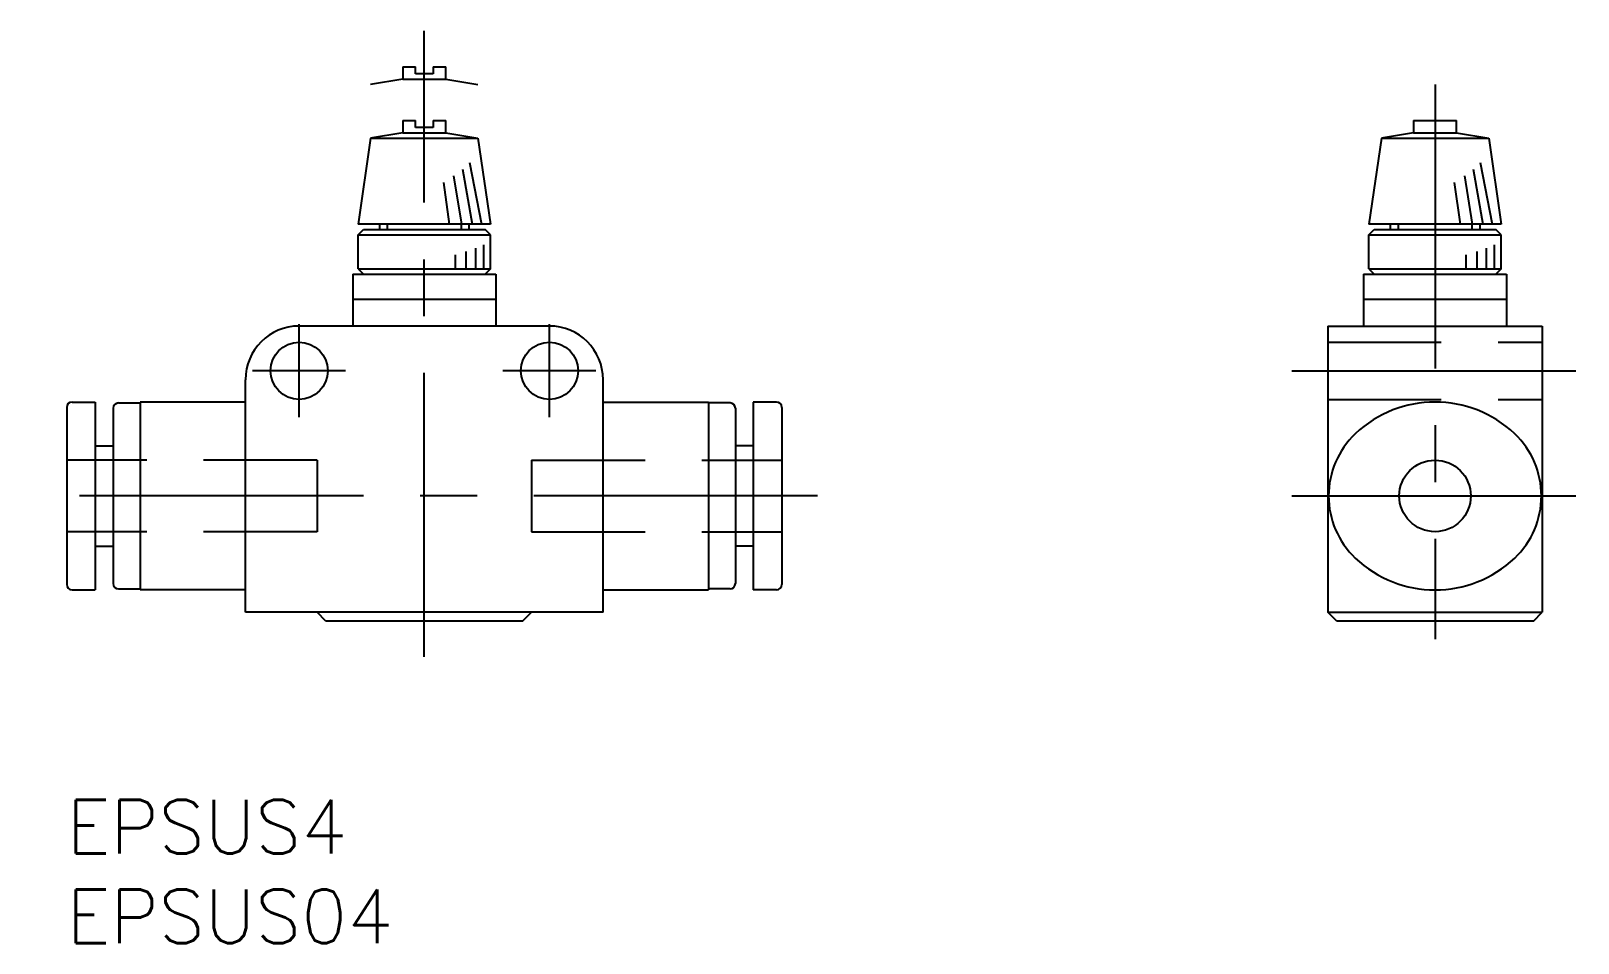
# Model space of a CAD drawing. Extents: x -2 to 84.5, y -8 to 43.
import ezdxf
from ezdxf.enums import TextEntityAlignment as Align

# ---------------------------------------------------------------- set-up
doc = ezdxf.new("R2010")
doc.units = 0
doc.header["$LTSCALE"] = 0.5
for name, pattern in [('CENTER', [50.8, 31.75, -6.35, 6.35, -6.35]), ('DASHED', [19.05, 12.7, -6.35]), ('PHANTOM', [63.5, 31.75, -6.35, 6.35, -6.35, 6.35, -6.35])]:
    doc.linetypes.add(name, pattern=pattern)
doc.layers.get('0').update_dxf_attribs({"linetype": 'CONTINUOUS'})
doc.layers.add('CENTER', color=1, linetype='CENTER')
doc.styles.get("Standard").update_dxf_attribs({"font": 'txt.shx', "height": 2, "bigfont": 'bigfont.shx'})

msp = doc.modelspace()

# ---------------------------------------------------------------- linework, layer by layer
at = {"color": 3, "linetype": 'PHANTOM'}
for p, q in [((18.8, 41), (19.5, 41)), ((18.8, 41), (18.8, 40.3)), ((19.5, 40.6), (19.5, 41)), ((20.5, 41), (21.2, 41)), ((20.5, 41), (20.5, 40.6)), ((21.2, 40.3), (21.2, 41)), ((18.8, 40.3), (17, 40)), ((18.8, 40.3), (21.2, 40.3)), ((20.5, 40.6), (19.5, 40.6)), ((21.2, 40.3), (23, 40)), ((22.526, 35.647), (23.2, 32.2)), ((79.056, 35.647), (79.731, 32.2)), ((21.643, 34.899), (22.075, 32.2)), ((22.128, 35.274), (22.675, 32.2)), ((78.173, 34.899), (78.606, 32.2)), ((78.659, 35.274), (79.206, 32.2)), ((21.068, 34.523), (21.4, 32.2)), ((77.599, 34.523), (77.931, 32.2)), ((21.75, 29.7), (21.75, 30.488)), ((22.35, 29.7), (22.35, 30.675)), ((22.875, 29.7), (22.875, 30.863)), ((23.325, 29.7), (23.325, 31.05)), ((78.281, 29.7), (78.281, 30.488)), ((78.881, 29.7), (78.881, 30.675)), ((79.406, 29.7), (79.406, 30.863)), ((79.856, 29.7), (79.856, 31.05))]:
    msp.add_line(p, q, dxfattribs=at)
at = {"color": 7, "linetype": 'CONTINUOUS'}
for p, q in [((18.8, 37.3), (17, 37)), ((18.8, 38), (19.5, 38)), ((18.8, 38), (18.8, 37.3)), ((18.8, 37.3), (21.2, 37.3)), ((19.5, 37.6), (19.5, 38)), ((20.5, 37.6), (19.5, 37.6)), ((20.5, 38), (21.2, 38)), ((20.5, 38), (20.5, 37.6)), ((21.2, 37.3), (21.2, 38)), ((21.2, 37.3), (23, 37)), ((75.331, 37.3), (73.531, 37)), ((75.331, 38), (77.731, 38)), ((75.331, 38), (75.331, 37.3)), ((75.331, 37.3), (77.731, 37.3)), ((77.731, 37.3), (77.731, 38)), ((77.731, 37.3), (79.531, 37)), ((17, 37), (16.3, 32.2)), ((17, 37), (23, 37)), ((23, 37), (23.7, 32.2)), ((73.531, 37), (72.831, 32.2)), ((73.531, 37), (79.531, 37)), ((79.531, 37), (80.231, 32.2)), ((23.7, 32.2), (16.3, 32.2)), ((17.5, 32.2), (17.5, 31.9)), ((22.5, 32.2), (22.5, 31.9)), ((80.231, 32.2), (72.831, 32.2)), ((74.031, 32.2), (74.031, 31.9)), ((79.031, 32.2), (79.031, 31.9)), ((16.3, 31.6), (16.6, 31.9)), ((16.3, 29.7), (16.3, 31.6)), ((16.3, 31.6), (23.7, 31.6)), ((16.6, 31.9), (23.4, 31.9)), ((23.7, 31.6), (23.4, 31.9)), ((23.7, 29.7), (23.7, 31.6)), ((72.831, 31.6), (73.131, 31.9)), ((72.831, 29.7), (72.831, 31.6)), ((72.831, 31.6), (80.231, 31.6)), ((73.131, 31.9), (79.931, 31.9)), ((80.231, 31.6), (79.931, 31.9)), ((80.231, 29.7), (80.231, 31.6)), ((16.3, 29.7), (23.7, 29.7)), ((16.3, 29.7), (16.6, 29.4)), ((23.7, 29.7), (23.4, 29.4)), ((72.831, 29.7), (80.231, 29.7)), ((72.831, 29.7), (73.131, 29.4)), ((80.231, 29.7), (79.931, 29.4)), ((16, 29.4), (16, 26.5)), ((16, 29.4), (24, 29.4)), ((24, 29.4), (24, 26.5)), ((72.531, 29.4), (72.531, 26.5)), ((72.531, 29.4), (80.531, 29.4)), ((80.531, 29.4), (80.531, 26.5)), ((16, 28), (24, 28)), ((72.531, 28), (80.531, 28)), ((27, 26.5), (13, 26.5)), ((70.531, 26.5), (70.531, 10.5)), ((70.531, 26.5), (82.531, 26.5)), ((82.531, 26.5), (82.531, 10.5)), ((10, 10.5), (10, 23.5)), ((30, 10.5), (30, 23.5)), ((0, 21.95), (0, 12.05)), ((0.3, 22.25), (1.6, 22.25)), ((1.6, 22.25), (1.6, 11.75)), ((2.6, 21.9), (2.6, 12.1)), ((2.9, 22.2), (4.1, 22.2)), ((10, 22.25), (4.1, 22.25)), ((4.1, 22.25), (4.1, 11.75)), ((30, 22.25), (35.9, 22.25)), ((35.9, 22.25), (35.9, 11.75)), ((37.1, 22.2), (35.9, 22.2)), ((37.4, 21.9), (37.4, 12.1)), ((39.7, 22.25), (38.4, 22.25)), ((38.4, 22.25), (38.4, 11.75)), ((40, 21.95), (40, 12.05)), ((1.6, 19.8), (2.6, 19.8)), ((38.4, 19.8), (37.4, 19.8)), ((1.6, 14.2), (2.6, 14.2)), ((38.4, 14.2), (37.4, 14.2)), ((0.3, 11.75), (1.6, 11.75)), ((2.9, 11.8), (4.1, 11.8)), ((10, 11.75), (4.1, 11.75)), ((30, 11.75), (35.9, 11.75)), ((37.1, 11.8), (35.9, 11.8)), ((39.7, 11.75), (38.4, 11.75)), ((30, 10.5), (10, 10.5)), ((14.5, 10), (14, 10.5)), ((25.5, 10), (26, 10.5)), ((70.531, 10.5), (82.531, 10.5)), ((71.031, 10), (70.531, 10.5)), ((82.031, 10), (82.531, 10.5)), ((25.5, 10), (14.5, 10)), ((82.031, 10), (71.031, 10))]:
    msp.add_line(p, q, dxfattribs=at)
at = {"color": 3, "linetype": 'CONTINUOUS'}
for p, q in [((17.933, 32.2), (17.933, 31.9)), ((22.067, 32.2), (22.067, 31.9)), ((74.464, 32.2), (74.464, 31.9)), ((78.598, 32.2), (78.598, 31.9))]:
    msp.add_line(p, q, dxfattribs=at)
at = {"color": 3, "linetype": 'DASHED'}
for p, q in [((70.531, 25.6), (82.531, 25.6)), ((70.531, 22.4), (82.531, 22.4)), ((14, 19), (0, 19)), ((14, 19), (14, 15)), ((26, 19), (26, 15)), ((26, 19), (40, 19)), ((14, 15), (0, 15)), ((26, 15), (40, 15))]:
    msp.add_line(p, q, dxfattribs=at)
at = {"color": 7, "linetype": 'CONTINUOUS'}
for centre, radius in [((13, 24), 1.6), ((27, 24), 1.6), ((76.531, 17), 2)]:
    msp.add_circle(centre, radius, dxfattribs=at)
for centre, radius, start, end in [((13, 23.5), 3, 90, 180), ((27, 23.5), 3, 0, 90), ((0.3, 21.95), 0.3, 90, 180), ((2.9, 21.9), 0.3, 90, 180), ((37.1, 21.9), 0.3, 0, 90), ((39.7, 21.95), 0.3, 0, 90), ((76.531, 15.759), 6.491, 46.56438, 133.43562), ((75.378, 17), 4.797, 133.62331, 226.37669), ((77.684, 17), 4.797, 313.62331, 46.37669), ((76.531, 18.241), 6.491, 226.56438, 313.43562), ((0.3, 12.05), 0.3, 180, 270), ((2.9, 12.1), 0.3, 180, 270), ((37.1, 12.1), 0.3, 270, 0), ((39.7, 12.05), 0.3, 270, 0)]:
    msp.add_arc(centre, radius, start, end, dxfattribs=at)
at = {"layer": 'CENTER', "color": 1, "linetype": 'CENTER'}
for p, q in [((20, 8), (20, 43)), ((76.531, 40), (76.531, 9)), ((13, 21.4), (13, 26.6)), ((27, 21.4), (27, 26.6)), ((15.6, 24), (10.4, 24)), ((29.6, 24), (24.4, 24)), ((68.531, 24), (84.531, 24)), ((42, 17), (-2, 17)), ((68.531, 17), (84.531, 17))]:
    msp.add_line(p, q, dxfattribs=at)

# ---------------------------------------------------------------- texts
at = {"color": 7, "linetype": 'CONTINUOUS'}
for s, p in [('EPSUS4', (0, 0)), ('EPSUS04', (0, -5))]:
    msp.add_text(s, height=3, dxfattribs=at).set_placement(p, align=Align.TOP_LEFT)

doc.saveas('drawing.dxf')
